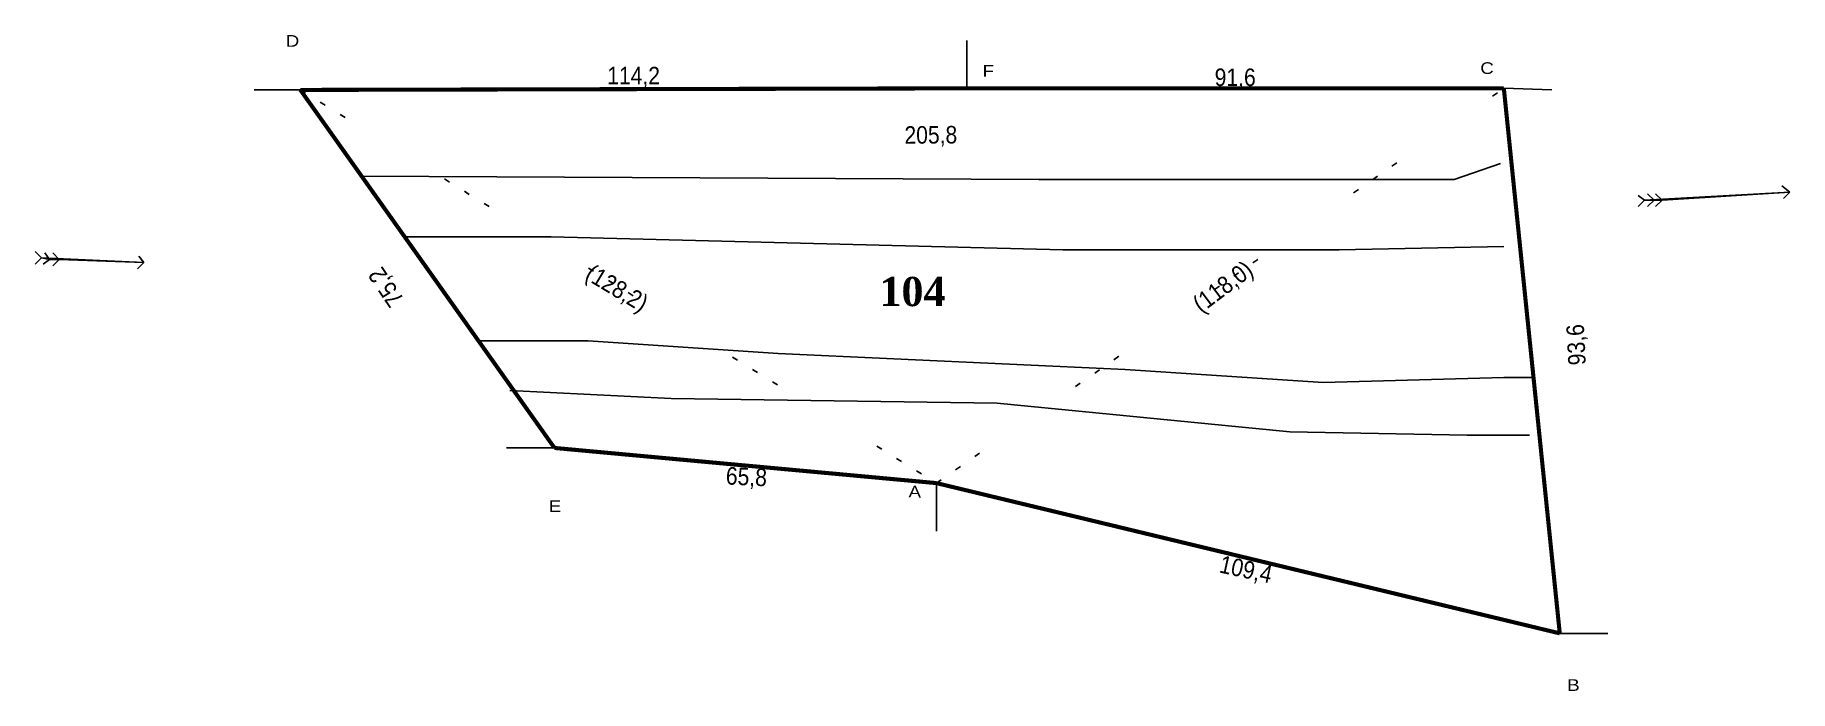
# Model space of a CAD drawing. Header units: metres. Extents: x 174 to 474, y 418 to 530.
import ezdxf
from ezdxf.enums import TextEntityAlignment as Align

# ---------------------------------------------------------------- set-up
doc = ezdxf.new("R2010")
doc.units = ezdxf.units.M
doc.linetypes.add('CHAINLINE', pattern=[29, -10, 1, -3, 1, -3, 1, -10])
for name, color, linetype in [('BLUE_STROKES', 5, 'Continuous'), ('BOUNDARY_DIMENSIONS', 220, 'Continuous'), ('CHAIN_LINES', 251, 'CHAINLINE'), ('CHAINLINE_DIMENSIONS', 251, 'Continuous'), ('DIMENSIONS', 200, 'Continuous'), ('SEPARATION_LINE', 7, 'Continuous'), ('STONES', 7, 'Continuous'), ('SURVEY_NUMBER', 1, 'Continuous')]:
    doc.layers.add(name, color=color, linetype=linetype)
doc.layers.add('BOUNDARY', color=1, linetype='Continuous', lineweight=100)
doc.styles.add('TIMES_NEW_ROMAN', font='timesbd.ttf')

msp = doc.modelspace()

# ---------------------------------------------------------------- linework, layer by layer
at = {"layer": 'BLUE_STROKES'}
for points in [[(416.980116, 505.355823), (424.91477699999996, 508.091913)], [(229.83156, 505.903041), (345.841776, 505.355823)], [(345.841776, 505.355823), (387.430344, 505.355823)], [(387.430344, 505.355823), (416.980116, 505.355823)], [(449.539587, 501.798906), (448.445151, 502.619733)], [(448.445151, 502.619733), (449.539587, 501.798906)], [(449.539587, 501.798906), (448.445151, 500.70446999999996)], [(449.539587, 501.798906), (474.438006, 503.166951)], [(451.181241, 501.798906), (449.539587, 501.798906)], [(451.181241, 501.798906), (450.08680499999997, 502.89334199999996)], [(450.08680499999997, 502.89334199999996), (451.181241, 501.798906)], [(451.181241, 501.798906), (450.08680499999997, 500.70446999999996)], [(450.08680499999997, 500.70446999999996), (451.181241, 501.798906)], [(452.549286, 501.798906), (451.181241, 501.798906)], [(452.549286, 501.798906), (451.45484999999996, 502.89334199999996)], [(451.45484999999996, 502.89334199999996), (452.549286, 501.798906)], [(452.549286, 501.798906), (451.45484999999996, 500.70446999999996)], [(451.45484999999996, 500.70446999999996), (452.549286, 501.798906)], [(474.438006, 503.166951), (452.549286, 501.798906)], [(474.438006, 503.166951), (473.069961, 504.26138699999996)], [(473.069961, 504.26138699999996), (474.438006, 503.166951)], [(474.438006, 503.166951), (473.34357, 502.072515)], [(473.34357, 502.072515), (474.438006, 503.166951)], [(175.10976, 491.948982), (174.015324, 493.043418)], [(174.015324, 493.043418), (175.10976, 491.948982)], [(176.477805, 491.675373), (175.65697799999998, 492.769809)], [(175.65697799999998, 492.769809), (176.477805, 491.675373)], [(178.119459, 491.675373), (177.025023, 492.769809)], [(177.025023, 492.769809), (178.119459, 491.675373)], [(236.945394, 495.505899), (262.391031, 495.505899)], [(262.391031, 495.505899), (349.94591099999997, 493.317027)], [(349.94591099999997, 493.317027), (397.280268, 493.317027)], [(397.280268, 493.317027), (425.461995, 493.864245)], [(175.10976, 491.948982), (174.015324, 490.85454599999997)], [(175.10976, 491.948982), (192.620736, 491.128155)], [(176.477805, 491.675373), (175.10976, 491.948982)], [(176.477805, 491.675373), (175.383369, 490.85454599999997)], [(175.383369, 490.85454599999997), (176.477805, 491.675373)], [(178.119459, 491.675373), (176.477805, 491.675373)], [(178.119459, 491.675373), (177.025023, 490.580937)], [(177.025023, 490.580937), (178.119459, 491.675373)], [(192.620736, 491.128155), (178.119459, 491.675373)], [(192.620736, 491.128155), (191.5263, 490.03371899999996)], [(191.5263, 490.03371899999996), (192.620736, 491.128155)], [(192.620736, 491.128155), (191.79990899999999, 492.22259099999997)], [(191.79990899999999, 492.22259099999997), (192.620736, 491.128155)], [(249.805017, 477.721314), (268.684038, 477.721314)], [(268.684038, 477.721314), (301.243509, 475.532442)], [(301.243509, 475.532442), (360.61666199999996, 472.79635199999996)], [(360.61666199999996, 472.79635199999996), (394.544178, 470.60748)], [(255.277197, 469.23943499999996), (282.911706, 467.87138999999996)], [(394.544178, 470.60748), (425.461995, 471.42830699999996)], [(425.461995, 471.42830699999996), (430.386957, 471.42830699999996)], [(282.911706, 467.87138999999996), (338.727942, 467.050563)], [(338.727942, 467.050563), (388.798389, 462.12560099999996)], [(388.798389, 462.12560099999996), (419.168988, 461.578383)], [(419.168988, 461.578383), (429.839739, 461.578383)]]:
    msp.add_lwpolyline(points, dxfattribs=at)
at = {"layer": 'BOUNDARY', "const_width": 0.7}
for points in [[(219.434418, 520.677927), (333.52937099999997, 520.951536)], [(262.938249, 459.38951099999997), (219.434418, 520.677927)], [(333.52937099999997, 520.951536), (425.461995, 520.951536)], [(425.461995, 520.951536), (435.03830999999997, 427.650867)], [(328.3308, 453.370113), (262.938249, 459.38951099999997)], [(435.03830999999997, 427.650867), (328.3308, 453.370113)]]:
    msp.add_lwpolyline(points, dxfattribs=at)
at = {"layer": 'CHAIN_LINES', "linetype": 'CHAINLINE'}
for points in [[(219.434418, 520.677927), (425.461995, 520.951536)], [(262.938249, 459.38951099999997), (219.434418, 520.677927)], [(219.434418, 520.677927), (328.3308, 453.370113)], [(328.3308, 453.370113), (425.461995, 520.951536)], [(425.461995, 520.951536), (435.03830999999997, 427.650867)], [(328.3308, 453.370113), (262.938249, 459.38951099999997)], [(435.03830999999997, 427.650867), (328.3308, 453.370113)]]:
    msp.add_lwpolyline(points, dxfattribs=at)
at = {"layer": 'SEPARATION_LINE'}
for points in [[(333.52937099999997, 520.951536), (333.52937099999997, 529.159806)], [(219.434418, 520.677927), (211.499757, 520.677927)], [(425.461995, 520.951536), (433.670265, 520.677927)], [(262.938249, 459.38951099999997), (254.729979, 459.38951099999997)], [(328.3308, 453.370113), (328.3308, 445.161843)], [(435.03830999999997, 427.650867), (443.24658, 427.650867)]]:
    msp.add_lwpolyline(points, dxfattribs=at)

# ---------------------------------------------------------------- texts
at = {"layer": 'BOUNDARY_DIMENSIONS', "width": 0.9}
for s, p in [('114,2', (276.4805251190185, 523.1321917141113)), ('91,6', (379.47105084210204, 522.8435362230834))]:
    msp.add_text(s, height=3, dxfattribs=at).set_placement(p, align=Align.MIDDLE_CENTER)
for s, rotation, p in [('75,2', 124.11447294534125, (234.08755434091185, 486.89543178588866)), ('93,6', 93.05288251479243, (437.82638637799073, 477.0550767529907)), ('65,8', -2.7426113574815973, (295.8014219820557, 454.4809648720093)), ('109,4', -12.28095440509938, (381.32338911602784, 438.61164287200927))]:
    msp.add_text(s, height=3, rotation=rotation, dxfattribs=at).set_placement(p, align=Align.MIDDLE_CENTER)
at = {"layer": 'CHAINLINE_DIMENSIONS', "width": 0.9}
for s, rotation, p in [('(128,2)', -30.96375653207352, (273.6459398869629, 486.7736737769165)), ('(118,0)', 36.86989764584402, (377.3451202679443, 487.0226506190185))]:
    msp.add_text(s, height=3, rotation=rotation, dxfattribs=at).set_placement(p, align=Align.MIDDLE_CENTER)
at = {"layer": 'DIMENSIONS', "width": 0.9}
msp.add_text('205,8', height=3, rotation=0.4390395256816644, dxfattribs=at).set_placement((327.36632159509276, 512.9936122230835), align=Align.MIDDLE_CENTER)
at = {"layer": 'STONES', "width": 1.2}
for s, p in [('D', (218.07868072906493, 529.0640495299073)), ('F', (337.2121541519165, 523.9379722230835)), ('E', (263.0271669150696, 449.4438305299072)), ('B', (437.3831411339722, 418.7996225299072))]:
    msp.add_text(s, height=2, dxfattribs=at).set_placement(p, align=Align.MIDDLE_CENTER)
for s, rotation, p in [('C', -0.8550973962667232, (422.5891005, 524.4099577679443)), ('A', -0.6095065766751959, (324.6165544850464, 451.9063115299072))]:
    msp.add_text(s, height=2, rotation=rotation, dxfattribs=at).set_placement(p, align=Align.MIDDLE_CENTER)
at = {"layer": 'SURVEY_NUMBER', "style": 'TIMES_NEW_ROMAN'}
msp.add_text('104', height=5, dxfattribs=at).set_placement((324.22666499999997, 486.16762249401853), align=Align.MIDDLE_CENTER)

doc.saveas('drawing.dxf')
